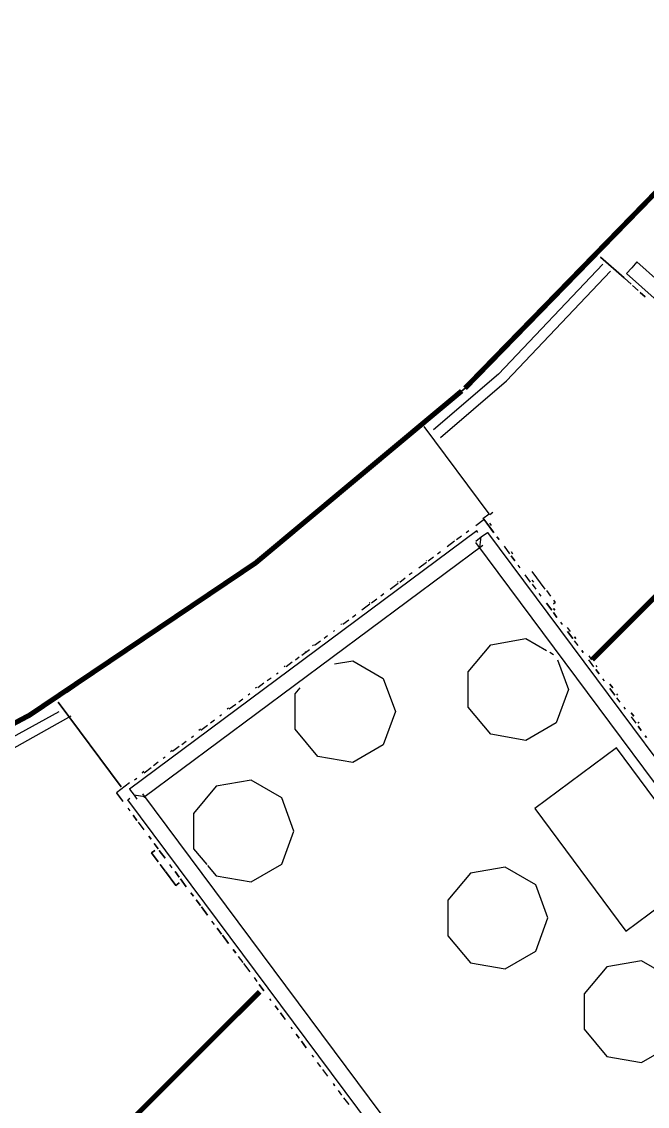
# Model space of a CAD drawing. Extents: x -57244 to 324435, y 15553 to 159369.
# Drawn here: x 169078 to 171536, y 112275 to 116535 of the extents above; entities that cross this region are included whole.
import ezdxf

# ---------------------------------------------------------------- set-up
doc = ezdxf.new("R2010")
doc.units = 0
doc.header["$LTSCALE"] = 2000
doc.header["$MEASUREMENT"] = 0
doc.linetypes.add('DASHDOT', pattern=[1, 0.5, -0.25, 0, -0.25])
doc.layers.add('BASE', color=253, linetype='CONTINUOUS')

msp = doc.modelspace()

# ---------------------------------------------------------------- linework, layer by layer
at = {"layer": 'BASE', "linetype": 'Continuous'}
for p, q in [((171444.9, 115528.5, 2090.2), (171352.9, 115610.4, 2090.2)), ((171352.9, 115610.4, 2930.2), (171444.9, 115528.5, 2930.2)), ((171472.6, 115503.8, 2090.2), (171446.3, 115527.2, 2090.2)), ((171446.3, 115527.2, 2930.2), (171472.6, 115503.8, 2930.2)), ((171477.5, 115499.4, 2090.2), (171500.4, 115479, 2090.2)), ((171500.4, 115479, 2930.2), (171477.5, 115499.4, 2930.2)), ((171508.6, 115471.7, 2090.2), (171528.1, 115454.3, 2090.2)), ((171528.1, 115454.3, 2930.2), (171508.6, 115471.7, 2930.2)), ((170929.9, 114607, 2049.7), (170917.7, 114598, 2049.7)), ((170894.2, 114580.7, 2969.7), (170933.2, 114528.4, 2968)), ((170924.4, 114556.2, 2961.9), (170917.7, 114565.1, 2962.1)), ((170924.4, 114556.2, 2043.1), (170917.7, 114565.1, 2043.1)), ((170779, 114501.3, 2969.2), (170778.2, 114500.7, 2969.2)), ((170786.8, 114500.7, 2969.7), (170806.8, 114515.5, 2969.7)), ((170824.1, 114528.4, 2969.7), (170834.5, 114536.2, 2969.7)), ((170953.8, 114500.7, 2967.2), (170945.5, 114511.9, 2967.5)), ((170945.5, 114511.9, 2967.5), (170953.8, 114500.7, 2967.2)), ((169558.3, 113488.7, 4038.5), (170890, 114478.4, 4038.5)), ((170779, 114494.9, 2969.7), (170749.6, 114472.9, 2969.7)), ((170973.2, 114474.7, 2966.3), (170995.2, 114445.2, 2965.4)), ((170973.2, 114474.7, 2966.3), (170995.2, 114445.2, 2965.4)), ((170666.7, 114417.5, 2969.2), (170668.1, 114418.5, 2969.2)), ((170675.2, 114417.5, 2969.7), (170695.8, 114432.8, 2969.7)), ((170712.4, 114445.2, 2969.7), (170723.5, 114453.5, 2969.7)), ((171001, 114453.5, 2958.6), (171007.2, 114445.2, 2958.4)), ((171001, 114453.5, 2043.1), (171007.2, 114445.2, 2043.1)), ((171001, 114437.5, 2965.2), (171015.9, 114417.5, 2964.5)), ((171015.9, 114417.5, 2964.5), (171001, 114437.5, 2965.2)), ((170638, 114389.7, 2969.7), (170668.1, 114412.1, 2969.7)), ((171036.6, 114389.7, 2963.7), (171028.7, 114400.3, 2964)), ((171036.6, 114389.7, 2963.7), (171028.7, 114400.3, 2964)), ((171135.3, 114306.5, 1249.7), (171084.2, 114375.3, 1249.7)), ((170526.4, 114306.5, 2969.7), (170557.1, 114329.4, 2969.7)), ((170557.1, 114335.7, 2969.2), (170555.1, 114334.2, 2969.2)), ((170563.6, 114334.2, 2969.7), (170584.8, 114350.1, 2969.7)), ((170612.6, 114370.8, 2969.7), (170600.8, 114362, 2969.7)), ((171077.9, 114334.2, 2961.9), (171056.5, 114363, 2962.8)), ((171077.9, 114334.2, 2961.9), (171056.5, 114363, 2962.8)), ((171089.9, 114334.2, 2954.8), (171084.2, 114341.9, 2955.1)), ((171089.9, 114334.2, 2043.1), (171084.2, 114341.9, 2043.1)), ((170501.6, 114288, 2969.7), (170489.2, 114278.7, 2969.7)), ((171084.2, 114325.8, 2961.6), (171098.6, 114306.5, 2961)), ((171084.2, 114325.8, 2961.6), (171098.6, 114306.5, 2961)), ((171119.3, 114278.7, 2960.1), (171112, 114288.6, 2960.5)), ((171119.3, 114278.7, 2960.1), (171112, 114288.6, 2960.5)), ((171139.7, 114300.6, 1249.7), (171156, 114278.7, 1249.7)), ((170446.1, 114246.6, 2969.7), (170414.7, 114223.3, 2969.7)), ((170446.1, 114252.9, 2969.2), (170443.5, 114251, 2969.2)), ((170473.9, 114267.3, 2969.7), (170451.9, 114251, 2969.7)), ((171139.7, 114251.4, 2959.3), (171160.7, 114223.3, 2958.4)), ((171160.7, 114223.3, 2958.4), (171139.7, 114251.4, 2959.3)), ((171167.4, 114248.6, 1229.7), (171174.5, 114253.8, 1229.7)), ((170390.6, 114205.3, 2969.7), (170377.5, 114195.5, 2969.7)), ((171167.4, 114230.2, 2043.1), (171172.6, 114223.3, 2043.1)), ((171172.6, 114223.3, 2951.3), (171167.4, 114230.2, 2951.6)), ((171167.4, 114214.2, 2958.1), (171181.4, 114195.5, 2957.5)), ((171181.4, 114195.5, 2957.5), (171167.4, 114214.2, 2958.1)), ((170335.1, 114170.1, 2969.2), (170332, 114167.8, 2969.2)), ((170362.9, 114184.6, 2969.7), (170340.3, 114167.8, 2969.7)), ((171195.2, 114177, 2956.9), (171202.1, 114167.8, 2956.6)), ((171195.2, 114177, 2956.9), (171202.1, 114167.8, 2956.6)), ((170279.7, 114122.5, 2969.7), (170265.9, 114112.3, 2969.7)), ((170303.1, 114140, 2969.7), (170307.4, 114143.2, 2969.7)), ((171234.7, 114140, 2043.1), (171222.9, 114155.8, 2043.1)), ((171234.7, 114140, 2948.7), (171222.9, 114155.8, 2949.2)), ((171243.4, 114112.3, 2954.9), (171222.9, 114139.8, 2955.8)), ((171222.9, 114139.8, 2955.8), (171243.4, 114112.3, 2954.9)), ((171255.4, 114112.3, 2043.1), (171250.7, 114118.6, 2043.1)), ((171250.7, 114118.6, 2948), (171255.4, 114112.3, 2947.8)), ((170220.4, 114084.5, 2969.2), (170224.2, 114087.3, 2969.2)), ((170251.9, 114101.9, 2969.7), (170228.7, 114084.5, 2969.7)), ((171264.1, 114084.5, 2954), (171250.7, 114102.6, 2954.6)), ((171264.1, 114084.5, 2954), (171250.7, 114102.6, 2954.6)), ((170154.2, 114029, 2969.7), (170168.7, 114039.8, 2969.7)), ((170178.1, 114046.9, 61056), (170208.2, 114069.3, 61056)), ((170196.4, 114060.5, 2969.7), (170191.5, 114056.8, 2969.7)), ((171167.4, 114048.9, 3030), (171153.8, 114056.8, 3030)), ((171278.4, 114065.3, 2953.4), (171284.8, 114056.8, 2953.1)), ((171284.8, 114056.8, 2953.1), (171278.4, 114065.3, 2953.4)), ((171306.2, 114044.2, 2043.1), (171317.4, 114029, 2043.1)), ((171306.2, 114044.2, 2945.7), (171317.4, 114029, 2945.2)), ((170108.8, 114001.3, 2969.2), (170113.2, 114004.6, 2969.2)), ((170140.9, 114019.1, 2969.7), (170117, 114001.3, 2969.7)), ((171326.2, 114001.3, 2951.4), (171306.2, 114028.1, 2952.2)), ((171326.2, 114001.3, 2951.4), (171306.2, 114028.1, 2952.2)), ((171333.9, 114007, 2944.5), (171338.1, 114001.3, 2944.3)), ((171333.9, 114007, 2043.1), (171338.1, 114001.3, 2043.1)), ((171333.9, 113990.9, 2951.1), (171346.8, 113973.6, 2950.5)), ((171346.8, 113973.6, 2950.5), (171333.9, 113990.9, 2951.1)), ((170057.7, 113957.1, 2969.7), (170042.6, 113945.8, 2969.7)), ((170079.8, 113973.6, 2969.7), (170085.4, 113977.8, 2969.7)), ((171367.5, 113945.8, 2949.6), (171361.6, 113953.7, 2949.9)), ((171367.5, 113945.8, 2949.6), (171361.6, 113953.7, 2949.9)), ((169997.3, 113918.1, 2969.2), (170002.2, 113921.8, 2969.2)), ((170030, 113936.4, 2969.7), (170005.4, 113918.1, 2969.7)), ((171400.2, 113918.1, 2941.7), (171389.4, 113932.5, 2942.2)), ((171389.4, 113932.5, 2043.1), (171400.2, 113918.1, 2043.1)), ((171408.9, 113890.3, 2947.9), (171389.4, 113916.5, 2948.7)), ((171389.4, 113916.5, 2948.7), (171408.9, 113890.3, 2947.9)), ((169468.8, 113529.7, 2029.2), (169221.4, 113862.6, 2029.2)), ((169221.4, 113862.6, 2969.2), (169468.8, 113529.7, 2969.2)), ((169946.7, 113874.3, 2969.7), (169931, 113862.6, 2969.7)), ((169974.5, 113895, 2969.7), (169968.2, 113890.3, 2969.7)), ((171420.9, 113890.3, 2043.1), (171417.1, 113895.3, 2043.1)), ((171420.8, 113890.3, 2940.8), (171417.1, 113895.3, 2941)), ((171429.6, 113862.6, 2947), (171417.1, 113879.3, 2947.5)), ((171429.6, 113862.6, 2947), (171417.1, 113879.3, 2947.5)), ((169891.2, 113839, 2969.2), (169885.7, 113834.8, 2969.2)), ((169919, 113853.6, 2969.7), (169893.8, 113834.8, 2969.7)), ((171450.3, 113834.8, 2946.1), (171444.9, 113842.1, 2946.4)), ((171450.3, 113834.8, 2946.1), (171444.9, 113842.1, 2946.4)), ((171482.9, 113807.1, 2938.2), (171472.6, 113820.9, 2938.6)), ((171472.6, 113820.9, 2043.1), (171482.9, 113807.1, 2043.1)), ((169835.8, 113791.6, 2969.7), (169819.3, 113779.4, 2969.7)), ((169863.5, 113812.3, 2969.7), (169856.6, 113807.1, 2969.7)), ((171472.6, 113804.9, 2945.2), (171491.6, 113779.4, 2944.4)), ((171472.6, 113804.9, 2945.2), (171491.6, 113779.4, 2944.4)), ((171503.6, 113779.4, 2937.3), (171500.4, 113783.7, 2937.4)), ((171500.4, 113783.7, 2043.1), (171503.6, 113779.4, 2043.1)), ((169780.3, 113756.2, 2969.2), (169774.1, 113751.6, 2969.2)), ((169808, 113770.9, 2969.7), (169782.1, 113751.6, 2969.7)), ((171500.4, 113767.7, 2944), (171512.3, 113751.6, 2943.5)), ((171512.3, 113751.6, 2943.5), (171500.4, 113767.7, 2944)), ((169707.7, 113696.1, 2969.7), (169724.8, 113708.9, 2969.7)), ((169744.9, 113723.9, 2969.7), (169752.5, 113729.5, 2969.7)), ((171533, 113723.9, 2942.6), (171528.1, 113730.4, 2942.8)), ((171528.1, 113730.4, 2942.8), (171533, 113723.9, 2942.6)), ((169662.6, 113668.4, 2969.2), (169669.3, 113673.4, 2969.2)), ((169697, 113688.2, 2969.7), (169670.5, 113668.4, 2969.7)), ((169558.9, 113585.2, 2969.7), (169586.1, 113605.4, 2969.7)), ((169613.8, 113626.1, 2969.7), (169596.1, 113612.9, 2969.7)), ((169641.6, 113646.8, 2969.7), (169633.3, 113640.6, 2969.7)), ((169521.7, 113557.4, 2969.7), (169530.6, 113564.1, 2969.7)), ((169551, 113585.2, 2969.2), (169558.3, 113590.6, 2969.2)), ((169558.3, 113590.6, 2029.2), (169551, 113585.2, 2029.2)), ((169450.8, 113505.2, 2969.7), (169475.1, 113472.6, 2968.7)), ((169561.3, 113490.8, 4038.5), (169519.3, 113497, 4068.5)), ((169553, 113501.9, 4038.5), (171195.2, 111298.8, 4038.5)), ((169494.6, 113446.4, 2967.8), (169502.8, 113435.4, 2967.5)), ((169494.6, 113446.4, 2967.9), (169502.8, 113435.4, 2967.5)), ((169530.6, 113398.2, 2966.3), (169515.3, 113418.7, 2967)), ((169515.3, 113418.7, 2967), (169530.6, 113398.2, 2966.4)), ((169536, 113391, 2966.1), (169558.3, 113361, 2965.1)), ((169536, 113391, 2966.1), (169558.3, 113361, 2965.2)), ((169586.1, 113323.8, 2964), (169577.3, 113335.5, 2964.4)), ((169577.4, 113335.5, 2964.3), (169586.1, 113323.8, 2964)), ((169613.8, 113286.5, 2962.8), (169598, 113307.7, 2963.5)), ((169598.1, 113307.7, 2963.5), (169613.8, 113286.6, 2962.8)), ((169641.6, 113249.4, 2961.6), (169618.7, 113280, 2962.6)), ((169618.7, 113280, 2962.6), (169641.6, 113249.3, 2961.6)), ((169622, 113224.5, 1249.7), (169641.6, 113198.2, 1249.7)), ((169641.6, 113198.2, 1229.7), (169622, 113224.5, 1229.7)), ((169669.3, 113212.2, 2960.4), (169660.1, 113224.5, 2960.8)), ((169669.3, 113212.1, 2960.5), (169660.1, 113224.5, 2960.9)), ((169697, 113175, 2959.3), (169680.8, 113196.7, 2960)), ((169680.8, 113196.7, 2960), (169697, 113174.9, 2959.3)), ((169701.4, 113169, 2959.1), (169724.8, 113137.7, 2958.1)), ((169724.8, 113137.7, 2958.1), (169701.5, 113169, 2959.1)), ((169742.8, 113113.5, 2957.3), (169752.5, 113100.5, 2956.9)), ((169752.5, 113100.5, 2956.9), (169742.8, 113113.5, 2957.4)), ((169780.3, 113063.3, 2955.7), (169763.5, 113085.8, 2956.4)), ((169763.5, 113085.8, 2956.5), (169780.3, 113063.3, 2955.8)), ((169808, 113026.1, 2954.6), (169784.2, 113058, 2955.6)), ((169784.2, 113058, 2955.6), (169808, 113026.1, 2954.6)), ((169835.8, 112988.8, 2953.4), (169825.5, 113002.5, 2953.8)), ((169835.8, 112988.9, 2953.4), (169825.6, 113002.5, 2953.8)), ((169846.2, 112974.8, 2953), (169863.5, 112951.6, 2952.2)), ((169863.5, 112951.7, 2952.2), (169846.3, 112974.8, 2952.9)), ((169866.9, 112947.1, 2952.1), (169891.2, 112914.4, 2951.1)), ((169891.2, 112914.5, 2951), (169867, 112947.1, 2952.1)), ((169908.3, 112891.6, 2950.3), (169919, 112877.3, 2949.9)), ((169919, 112877.2, 2949.9), (169908.3, 112891.6, 2950.3)), ((169929, 112863.8, 2949.4), (169946.7, 112840.1, 2948.7)), ((169929, 112863.8, 2949.5), (169946.7, 112840, 2948.7)), ((169949.7, 112836.1, 2948.6), (169974.5, 112802.8, 2947.5)), ((169949.7, 112836.1, 2948.6), (169974.5, 112802.8, 2947.5)), ((169991, 112780.6, 2946.8), (170002.2, 112765.6, 2946.4)), ((169991.1, 112780.6, 2946.8), (170002.2, 112765.6, 2946.3)), ((170030, 112728.4, 2945.2), (170011.7, 112752.9, 2945.9)), ((170011.7, 112752.9, 2946), (170030, 112728.4, 2945.2)), ((170057.7, 112691.2, 2944), (170053.1, 112697.4, 2944.2)), ((170057.7, 112691.2, 2944), (170053.1, 112697.4, 2944.2)), ((170085.4, 112654, 2942.8), (170073.8, 112669.6, 2943.3)), ((170073.8, 112669.6, 2943.3), (170085.4, 112653.9, 2942.8)), ((170094.4, 112641.9, 2942.5), (170113.2, 112616.7, 2941.7)), ((170113.2, 112616.8, 2941.6), (170094.5, 112641.9, 2942.4)), ((170135.8, 112586.4, 2940.7), (170140.9, 112579.6, 2940.5)), ((170135.8, 112586.4, 2940.7), (170140.9, 112579.5, 2940.5)), ((170156.5, 112558.7, 2939.8), (170168.7, 112542.4, 2939.3)), ((170168.7, 112542.3, 2939.3), (170156.5, 112558.7, 2939.8)), ((170177.2, 112530.9, 2938.9), (170196.4, 112505.1, 2938.1)), ((170196.4, 112505.1, 2938.1), (170177.2, 112530.9, 2938.9)), ((170218.5, 112475.4, 2937.2), (170224.2, 112467.9, 2937)), ((170218.6, 112475.4, 2937.2), (170224.2, 112467.9, 2936.9)), ((170239.2, 112447.7, 2936.3), (170251.9, 112430.7, 2935.8)), ((170239.3, 112447.7, 2936.3), (170251.9, 112430.7, 2935.8)), ((170259.9, 112419.9, 2935.4), (170279.7, 112393.5, 2934.6)), ((170260, 112419.9, 2935.4), (170279.7, 112393.5, 2934.6)), ((170301.3, 112364.4, 2933.7), (170307.4, 112356.3, 2933.4)), ((170301.3, 112364.4, 2933.7), (170307.4, 112356.2, 2933.4)), ((170322, 112336.7, 2932.8), (170335.1, 112319.1, 2932.2)), ((170322, 112336.7, 2932.8), (170335.1, 112319, 2932.3)), ((170342.6, 112309, 2931.9), (170362.9, 112281.8, 2931.1)), ((170342.7, 112309, 2931.9), (170362.9, 112281.9, 2931))]:
    msp.add_line(p, q, dxfattribs=at)
for points, elevation in [([(157949.9, 114099.3), (158867.9, 113548), (159837.6, 113094.1), (160849, 112742.3), (161891.1, 112496.4), (162953, 112358.9), (164023.4, 112331.3), (165091, 112414), (166144.4, 112606), (167172.5, 112905.2), (168164.3, 113308.6), (169109.5, 113811.8), (169997.8, 114409.6), (170820.1, 115095.5), (171567.4, 115862.3), (172231.9, 116701.9), (172806.6, 117605.4), (173285.3, 118563.2), (173663, 119565.1), (173935.7, 120600.6), (174100.5, 121658.6), (174155.6, 122727.9), (174100.5, 123797.2)], 19694), ([(174100.5, 123797.2), (174155.6, 122727.9), (174100.5, 121658.6), (173935.7, 120600.6), (173663, 119565.1), (173285.3, 118563.2), (172806.6, 117605.4), (172231.9, 116701.9), (171567.4, 115862.3), (170820.1, 115095.5), (169997.8, 114409.6), (169109.5, 113811.8), (168164.3, 113308.6), (167172.5, 112905.2), (166144.4, 112606), (165091, 112414)], 19694), ([(171361.6, 115581.9), (170952.2, 115150.8), (170695.8, 114931.3)], 1200), ([(171361.6, 115581.9), (170952.2, 115150.8), (170695.8, 114931.3)], 1220), ([(170889.8, 114583.9), (170914.3, 114602.2), (170659.8, 114944.6)], 2029.2), ([(170889.8, 114583.9), (170914.3, 114602.2), (170659.8, 114944.6)], 2969.2), ([(157517.7, 114360.6), (158034.1, 113983.4), (158963.5, 113441.4), (159943.8, 112997.9), (160964.4, 112657.6), (162014.7, 112423.9), (163083.3, 112299.5), (164159.2, 112285.7), (165230.7, 112382.5), (166286.6, 112589), (167315.7, 112903), (168307, 113321.1), (169225.4, 113825.4)], 1220), ([(171167.4, 114263.3), (171174.5, 114253.8), (171167.4, 114248.6)], 1249.7), ([(171183.5, 114029), (171226.1, 113912), (171178.6, 113781.5), (171058.4, 113712), (170921.6, 113736.1), (170832.4, 113842.5), (170832.4, 113981.4), (170921.6, 114087.8), (171058.4, 114111.9), (171139.7, 114064.9)], 3030), ([(170307.4, 114012.5), (170378.5, 114025.1), (170498.8, 113955.7), (170546.3, 113825.2), (170498.8, 113694.7), (170378.5, 113625.3), (170241.8, 113649.4), (170152.5, 113755.7), (170152.5, 113894.6), (170172.2, 113918.1)], 3030), ([(171415.1, 113683.1), (171094.1, 113444.5), (171452, 112962.9)], 2985), ([(169808, 113221.4), (169842.5, 113180.4), (169979.2, 113156.2), (170099.5, 113225.7), (170147, 113356.2), (170099.5, 113486.6), (169979.2, 113556.1), (169842.5, 113532), (169753.2, 113425.6), (169753.2, 113286.7), (169805.4, 113224.5)], 3030), ([(169600.5, 113280), (169587.8, 113270.5), (169613.8, 113235.6)], 1229.7), ([(169613.8, 113235.6), (169587.8, 113270.5), (169600.5, 113280)], 1249.7), ([(169642.7, 113196.7), (169683.3, 113142.1), (169697, 113152.4)], 1229.7), ([(169697, 113152.4), (169683.3, 113142.1), (169642.7, 113196.7)], 1249.7)]:
    msp.add_lwpolyline(points, dxfattribs=dict(at, elevation=elevation))
at = {"layer": 'BASE', "linetype": 'Continuous', "const_width": 20}
for points, elevation in [([(172231.9, 116701.9), (171567.4, 115862.3), (170820.1, 115095.5)], 19694), ([(170806.8, 115084.4), (169997.8, 114409.6), (169109.5, 113811.8), (168164.3, 113308.6), (167172.5, 112905.2)], 19694), ([(172153.1, 114861.3), (171319.4, 114029)], 1200), ([(170013.1, 112725.1), (168509.1, 111223.7), (158982.1, 111232), (156743.8, 113474.2)], 1200)]:
    msp.add_lwpolyline(points, dxfattribs=dict(at, elevation=elevation))
at = {"layer": 'BASE', "linetype": 'Continuous', "extrusion": (-0.000624687, 0.000727749, 1), "elevation": 19672.1}
msp.add_lwpolyline([(171358.9, 115623.9), (170933.1, 115175.9), (170873.2, 115124.5)], dxfattribs=at)
at = {"layer": 'BASE', "linetype": 'DASHDOT', "elevation": 1200}
for points in [[(170723.5, 114902.2), (170982.9, 115124.8), (171391.7, 115554.9)], [(169271.1, 113807.1), (168375.4, 113309.9), (167465.1, 112919.3)]]:
    msp.add_lwpolyline(points, dxfattribs=at)
at = {"layer": 'BASE', "linetype": 'Continuous', "extrusion": (-0.000554511, 0.000796767, 1), "elevation": 19692.1}
msp.add_lwpolyline([(170595.7, 114886.1), (170132.4, 114488.3), (170047.9, 114429.5)], dxfattribs=at)
at = {"layer": 'BASE', "linetype": 'Continuous', "extrusion": (0.015022, -0.020152, 0.999684), "elevation": 3226.9}
msp.add_lwpolyline([(205494.7, -10258.8), (205494.7, -10193.5), (205453.6, -10193.5)], dxfattribs=at)
at = {"layer": 'BASE', "linetype": 'Continuous', "extrusion": (0, -0.581715, 0.813392), "elevation": -63303.6}
msp.add_lwpolyline([(170877.6, 95457.6), (170883.7, 95509.1), (170883.7, 95509.1)], dxfattribs=at)
at = {"layer": 'BASE', "linetype": 'Continuous', "extrusion": (0.569308, 0.426981, 0.70255), "elevation": 148686.7}
msp.add_lwpolyline([(-10921.5, -141814.9), (-10921.5, -141816.3), (-10922.2, -141816.3)], dxfattribs=at)
at = {"layer": 'BASE', "linetype": 'Continuous', "extrusion": (-0.000336801, 0.000606689, 1), "elevation": 19707.4}
msp.add_lwpolyline([(169176.5, 113842), (169263.4, 113890.2), (169731.4, 114216)], dxfattribs=at)
at = {"layer": 'BASE', "linetype": 'Continuous'}
for points, elevation in [([(171452, 112962.9), (171773.1, 113201.5), (171415.1, 113683.1), (171094.1, 113444.5)], 2997), ([(170752.1, 113084.2), (170752.1, 112945.3), (170841.3, 112839), (170978.1, 112814.9), (171098.3, 112884.3), (171145.8, 113014.8), (171098.3, 113145.3), (170978.1, 113214.7), (170841.3, 113190.6)], 3011), ([(171288.1, 112577.8), (171377.3, 112471.4), (171514.1, 112447.3), (171634.3, 112516.7), (171681.8, 112647.2), (171634.3, 112777.7), (171514.1, 112847.1), (171377.3, 112823), (171288.1, 112716.6)], 3010)]:
    msp.add_lwpolyline(points, close=True, dxfattribs=dict(at, elevation=elevation))
at = {"layer": 'BASE', "linetype": 'Continuous', "extrusion": (0.014889, -0.01997, 0.99969), "elevation": 3225}
msp.add_lwpolyline([(203758.5, -10208.7), (203694, -10208.7), (203693.9, -10248.9)], dxfattribs=at)
at = {"layer": 'BASE', "linetype": 'Continuous', "extrusion": (-0.42051, 0.568467, 0.707118), "elevation": -4241.9}
msp.add_lwpolyline([(-203781.2, 9249.7), (-203781.2, 9246.3), (-203783.1, 9246.3)], dxfattribs=at)
at = {"layer": 'BASE', "linetype": 'Continuous', "extrusion": (-0.566978, -0.422606, 0.707065), "elevation": -141201.5}
msp.add_lwpolyline([(13076.3, 146927.3), (13076.3, 146895.6), (10308.3, 146895.6), (10308.3, 146909)], dxfattribs=at)
at = {"layer": 'BASE', "linetype": 'Continuous'}
for points in [[(172943, 114300.9, 3998.6), (171494.9, 115591.1, 3998.6), (171474.9, 115568.7, 4028.6), (171455, 115546.3, 3998.6), (172910.9, 114249.1, 3998.6), (172915.3, 114254, 4005.1)], [(170870.8, 114528.4, 4046.8), (170865.8, 114535.1, 4038.5), (169501.4, 113521.1, 4038.5), (169519.3, 113497, 4068.5), (169530.6, 113481.8, 4049.5)], [(170862.3, 114495.1, 4041.7), (170883.7, 114511.1, 4068.4), (170907.7, 114529, 4038.5), (172143.6, 112870.9, 4038.5), (172119.6, 112853, 4068.4), (172095.5, 112835.1, 4038.5), (170862.3, 114489.6, 4038.5)]]:
    msp.add_polyline3d(points, dxfattribs=at)

doc.saveas('drawing.dxf')
